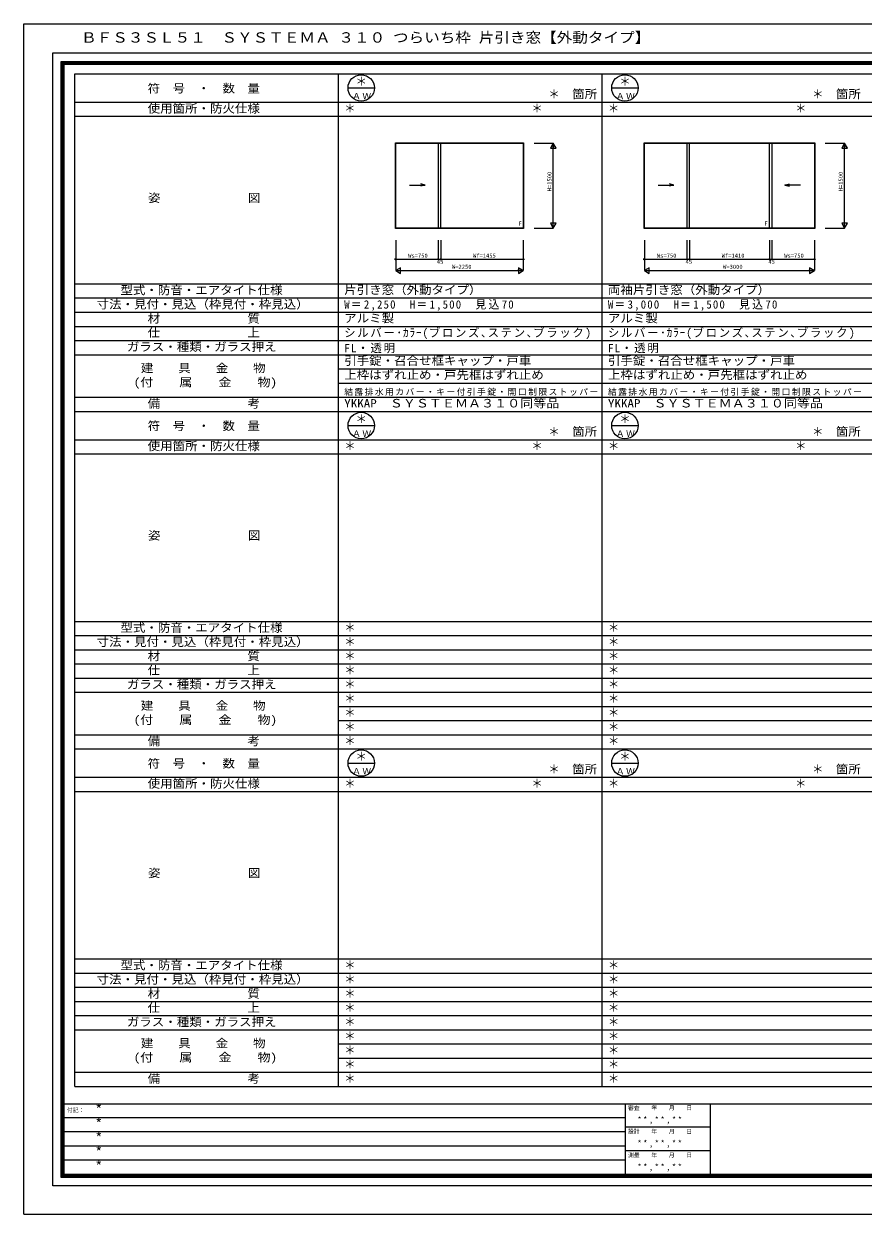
# Model space of a CAD drawing. Units: millimetres, scale not verified. Extents: x -14850 to 14850, y -10500 to 10500.
# Drawn here: x -14850 to -49, y -10500 to 10500 of the extents above; entities that cross this region are included whole.
import ezdxf
from ezdxf.enums import TextEntityAlignment as Align

# ---------------------------------------------------------------- set-up
doc = ezdxf.new("R2010")
doc.units = ezdxf.units.MM
doc.header["$LTSCALE"] = 50
doc.layers.add('0-0_0', color=7, linetype='Continuous')
for name, color, linetype, lineweight in [('0-1_USER1', 7, 'Continuous', 9), ('0-2_YKK_ZWAK', 4, 'Continuous', 9), ('0-3_YKK_11', 2, 'Continuous', 9)]:
    doc.layers.add(name, color=color, linetype=linetype, lineweight=lineweight)
doc.styles.add('ＭＳ ゴシック', font='')
doc.styles.get('ＭＳ ゴシック').set_extended_font_data('MS Gothic')

msp = doc.modelspace()

# ---------------------------------------------------------------- linework, layer by layer
at = {"layer": '0-1_USER1'}
for p, q in [((-14850, 10500), (14850, 10500)), ((-14850, -10500), (-14850, 10500)), ((-14340.23, 9987.41), (14340.79, 9987.41)), ((-14340.23, -9999.25), (-14340.23, 9987.41)), ((-14190.23, 9837.97), (14190.23, 9837.97)), ((-14190.23, -9849.81), (-14190.23, 9837.97)), ((-14177.82, 9825.57), (14177.82, 9825.57)), ((-14177.82, -9837.41), (-14177.82, 9825.57)), ((-14164.85, 9812.59), (14165.42, 9812.59)), ((-14164.85, -9825), (-14164.85, 9812.59)), ((-14152.44, 9799.62), (14152.45, 9799.62)), ((-14152.44, -9812.03), (-14152.44, 9799.62)), ((-14140.04, 9787.22), (14140.04, 9787.22)), ((-14140.04, -9799.06), (-14140.04, 9787.22)), ((-13949.96, 9617.94), (13950.04, 9617.94)), ((-13949.96, -8247.06), (-13949.96, 9617.94)), ((-9299.96, -8247.06), (-9299.96, 9617.94)), ((-4649.96, -8247.06), (-4649.96, 9617.94)), ((-9133.29, 9367.94), (-8666.63, 9367.94)), ((-4483.29, 9367.94), (-4016.63, 9367.94)), ((-13949.96, 9117.94), (13950.04, 9117.94)), ((-13949.96, 8867.94), (13950.04, 8867.94)), ((-13949.96, 5912.94), (13950.04, 5912.94)), ((-13949.96, 5662.94), (13950.04, 5662.94)), ((-13949.96, 5412.94), (13950.04, 5412.94)), ((-13949.96, 5162.94), (13950.04, 5162.94)), ((-13949.96, 4912.94), (13950.04, 4912.94)), ((-13949.96, 4662.94), (13950.04, 4662.94)), ((-9299.96, 4412.94), (13950.04, 4412.94)), ((-9299.96, 4162.94), (13950.04, 4162.94)), ((-13949.96, 3912.94), (13950.04, 3912.94)), ((-13949.96, 3662.94), (13950.04, 3662.94)), ((-9133.29, 3412.94), (-8666.63, 3412.94)), ((-4483.29, 3412.94), (-4016.63, 3412.94)), ((-13949.96, 3162.94), (13950.04, 3162.94)), ((-13949.96, 2912.94), (13950.04, 2912.94)), ((-13949.96, -42.06), (13950.04, -42.06)), ((-13949.96, -292.06), (13950.04, -292.06)), ((-13949.96, -542.06), (13950.04, -542.06)), ((-13949.96, -792.06), (13950.04, -792.06)), ((-13949.96, -1042.06), (13950.04, -1042.06)), ((-13949.96, -1292.06), (13950.04, -1292.06)), ((-9299.96, -1542.06), (13950.04, -1542.06)), ((-9299.96, -1792.06), (13950.04, -1792.06)), ((-13949.96, -2042.06), (13950.04, -2042.06)), ((-13949.96, -2292.06), (13950.04, -2292.06)), ((-9133.29, -2542.06), (-8666.63, -2542.06)), ((-4483.29, -2542.06), (-4016.63, -2542.06)), ((-13949.96, -2792.06), (13950.04, -2792.06)), ((-13949.96, -3042.06), (13950.04, -3042.06)), ((-13949.96, -5997.06), (13950.04, -5997.06)), ((-13949.96, -6247.06), (13950.04, -6247.06)), ((-13949.96, -6497.06), (13950.04, -6497.06)), ((-13949.96, -6747.06), (13950.04, -6747.06)), ((-13949.96, -6997.06), (13950.04, -6997.06)), ((-13949.96, -7247.06), (13950.04, -7247.06)), ((-9299.96, -7497.06), (13950.04, -7497.06)), ((-9299.96, -7747.06), (13950.04, -7747.06)), ((-13949.96, -7997.06), (13950.04, -7997.06)), ((-13949.96, -8247.06), (13950.04, -8247.06)), ((-14190.23, -8550.56), (14190.23, -8550.56)), ((-4245.68, -8550.56), (-4245.68, -9849.81)), ((-2746.8, -8550.56), (-2746.8, -9849.81)), ((-4245.68, -8798.68), (-14190.23, -8798.68)), ((-2746.8, -8965.6), (-4245.68, -8965.6)), ((-4245.68, -9049.62), (-14190.23, -9049.62)), ((-4245.68, -9299.44), (-14190.23, -9299.44)), ((-2746.8, -9382.33), (-4245.68, -9382.33)), ((-4245.68, -9549.25), (-14190.23, -9549.25)), ((14190.23, -9849.81), (-14190.23, -9849.81)), ((14177.82, -9837.41), (-14177.82, -9837.41)), ((14165.42, -9825), (-14164.85, -9825)), ((14152.45, -9812.03), (-14152.44, -9812.03)), ((14140.04, -9799.06), (-14140.04, -9799.06)), ((14340.79, -9999.25), (-14340.23, -9999.25)), ((-14850, -10500), (14850, -10500))]:
    msp.add_line(p, q, dxfattribs=at)
for centre in [(-8899.96, 9367.94), (-4249.96, 9367.94), (-8899.96, 3412.94), (-4249.96, 3412.94), (-8899.96, -2542.06), (-4249.96, -2542.06)]:
    msp.add_circle(centre, 233.33, dxfattribs=at)
at = {"layer": '0-2_YKK_ZWAK'}
for p, q in [((-8297.4, 8399.39), (-6037.4, 8399.39)), ((-8297.4, 6889.39), (-8297.4, 8399.39)), ((-8292.4, 8394.38), (-6042.4, 8394.38)), ((-8292.4, 6894.38), (-8292.4, 8394.38)), ((-7542.4, 8394.38), (-7542.4, 6894.38)), ((-7497.4, 6894.38), (-7497.4, 8394.38)), ((-6042.4, 8394.38), (-6042.4, 6894.38)), ((-6037.4, 8399.39), (-6037.4, 6889.39)), ((-3912, 8399.39), (-902, 8399.39)), ((-3912, 6889.39), (-3912, 8399.39)), ((-3907, 8394.38), (-907, 8394.38)), ((-3907, 6894.38), (-3907, 8394.38)), ((-3157, 8394.38), (-3157, 6894.38)), ((-3112, 6894.38), (-3112, 8394.38)), ((-1702, 6894.38), (-1702, 8394.38)), ((-1657, 8394.38), (-1657, 6894.38)), ((-907, 8394.38), (-907, 6894.38)), ((-902, 8399.39), (-902, 6889.39)), ((-7771.77, 7655.45), (-7849.04, 7676.15)), ((-3386.37, 7655.45), (-3463.64, 7676.15)), ((-1427.63, 7655.45), (-1350.36, 7676.15)), ((-6037.4, 6889.39), (-8297.4, 6889.39)), ((-6042.4, 6894.38), (-8292.4, 6894.38)), ((-902, 6889.39), (-3912, 6889.39)), ((-907, 6894.38), (-3907, 6894.38))]:
    msp.add_line(p, q, dxfattribs=at)
for points in [[(-8047.6, 7655.45), (-7771.77, 7655.45), (-7849.04, 7634.74)], [(-3662.2, 7655.45), (-3386.37, 7655.45), (-3463.64, 7634.74)], [(-1151.8, 7655.45), (-1427.63, 7655.45), (-1350.36, 7634.74)]]:
    msp.add_lwpolyline(points, dxfattribs=at)
at = {"layer": '0-3_YKK_11'}
for p, q in [((-5852.92, 8394.38), (-5512.92, 8394.38)), ((-5512.92, 8394.38), (-5562.92, 8307.78)), ((-5562.92, 8307.78), (-5462.92, 8307.78)), ((-5512.92, 6894.38), (-5512.92, 8394.38)), ((-5462.92, 8307.78), (-5512.92, 8394.38)), ((-5512.92, 8394.38), (-5512.92, 8294.38)), ((-377.52, 6894.38), (-377.52, 8394.38)), ((-377.52, 8394.38), (-377.52, 8294.38)), ((-327.52, 8307.78), (-377.52, 8394.38)), ((-5562.92, 6980.99), (-5512.92, 6894.38)), ((-5462.92, 6980.99), (-5562.92, 6980.99)), ((-5512.92, 6894.38), (-5462.92, 6980.99)), ((-717.52, 6894.38), (-377.52, 6894.38)), ((-8292.4, 6685.76), (-8292.4, 6145.76)), ((-7542.4, 6685.76), (-7542.4, 6345.76)), ((-7497.4, 6685.76), (-7497.4, 6345.76)), ((-6042.4, 6685.76), (-6042.4, 6145.76)), ((-3907, 6685.76), (-3907, 6145.76)), ((-3157, 6685.76), (-3157, 6345.76)), ((-3112, 6685.76), (-3112, 6345.76)), ((-1702, 6685.76), (-1702, 6345.76)), ((-1657, 6685.76), (-1657, 6345.76)), ((-907, 6685.76), (-907, 6145.76)), ((-8292.4, 6345.76), (-8312.4, 6345.76)), ((-8292.4, 6345.76), (-6042.4, 6345.76)), ((-6042.4, 6345.76), (-6022.4, 6345.76)), ((-3907, 6345.76), (-3927, 6345.76)), ((-3907, 6345.76), (-907, 6345.76)), ((-907, 6345.76), (-887, 6345.76)), ((-8292.4, 6145.76), (-6042.4, 6145.76)), ((-8292.4, 6145.76), (-8205.8, 6095.76)), ((-6042.4, 6145.76), (-6142.4, 6145.76)), ((-6129, 6095.76), (-6042.4, 6145.76)), ((-3820.4, 6195.76), (-3907, 6145.76)), ((-3907, 6145.76), (-907, 6145.76)), ((-3907, 6145.76), (-3807, 6145.76)), ((-3907, 6145.76), (-3820.4, 6095.76)), ((-3820.4, 6095.76), (-3820.4, 6195.76)), ((-907, 6145.76), (-1007, 6145.76)), ((-993.6, 6095.76), (-907, 6145.76))]:
    msp.add_line(p, q, dxfattribs=at)
for points in [[(-717.52, 8394.38), (-377.52, 8394.38), (-427.52, 8307.78), (-327.52, 8307.78)], [(-5852.92, 6894.38), (-5512.92, 6894.38), (-5512.92, 6994.38)], [(-427.52, 6980.99), (-377.52, 6894.38), (-377.52, 6994.38)], [(-377.52, 6894.38), (-327.52, 6980.99), (-427.52, 6980.99)], [(-8205.8, 6095.76), (-8205.8, 6195.76), (-8292.4, 6145.76), (-8192.4, 6145.76)], [(-6042.4, 6145.76), (-6129, 6195.76), (-6129, 6095.76)], [(-907, 6145.76), (-993.6, 6195.76), (-993.6, 6095.76)]]:
    msp.add_lwpolyline(points, dxfattribs=at)
for centre, radius in [((-8292.4, 6345.76), 10), ((-8292.4, 6345.76), 6.5), ((-7542.4, 6345.76), 10), ((-7542.4, 6345.76), 6.5), ((-7497.4, 6345.76), 10), ((-7497.4, 6345.76), 6.5), ((-6042.4, 6345.76), 10), ((-6042.4, 6345.76), 6.5), ((-3907, 6345.76), 10), ((-3907, 6345.76), 6.5), ((-3157, 6345.76), 10), ((-3157, 6345.76), 6.5), ((-3112, 6345.76), 10), ((-3112, 6345.76), 6.5), ((-1702, 6345.76), 10), ((-1702, 6345.76), 6.5), ((-1657, 6345.76), 10), ((-1657, 6345.76), 6.5), ((-907, 6345.76), 10), ((-907, 6345.76), 6.5)]:
    msp.add_circle(centre, radius, dxfattribs=at)

# ---------------------------------------------------------------- texts
at = {"layer": '0-0_0', "color": 3, "style": 'ＭＳ ゴシック', "width": 1.1}
msp.add_text('ＢＦＳ３ＳＬ５１\u3000ＳＹＳＴＥＭＡ ３１０ つらいち枠 片引き窓【外動タイプ】', height=183.3, dxfattribs=at).set_placement((-13840.23, 10112.41), align=Align.BOTTOM_LEFT)
at = {"layer": '0-0_0', "style": 'ＭＳ ゴシック'}
for p in [(-8999.96, 9367.94), (-4349.96, 9367.94), (-5599.96, 9142.94), (-949.96, 9142.94), (-9199.96, 8892.94), (-5899.96, 8892.94), (-4549.96, 8892.94), (-1249.96, 8892.94), (-8999.96, 3412.94), (-4349.96, 3412.94), (-5599.96, 3187.94), (-949.96, 3187.94), (-9199.96, 2937.94), (-5899.96, 2937.94), (-4549.96, 2937.94), (-1249.96, 2937.94), (-9199.96, -267.06), (-4549.96, -267.06), (-9199.96, -517.06), (-4549.96, -517.06), (-9199.96, -767.06), (-4549.96, -767.06), (-9199.96, -1017.06), (-4549.96, -1017.06), (-9199.96, -1267.06), (-4549.96, -1267.06), (-9199.96, -1517.06), (-4549.96, -1517.06), (-9199.96, -1767.06), (-4549.96, -1767.06), (-9199.96, -2017.06), (-4549.96, -2017.06), (-9199.96, -2267.06), (-4549.96, -2267.06), (-8999.96, -2542.06), (-4349.96, -2542.06), (-5599.96, -2767.06), (-949.96, -2767.06), (-9199.96, -3017.06), (-5899.96, -3017.06), (-4549.96, -3017.06), (-1249.96, -3017.06), (-9199.96, -6222.06), (-4549.96, -6222.06), (-9199.96, -6472.06), (-4549.96, -6472.06), (-9199.96, -6722.06), (-4549.96, -6722.06), (-9199.96, -6972.06), (-4549.96, -6972.06), (-9199.96, -7222.06), (-4549.96, -7222.06), (-9199.96, -7472.06), (-4549.96, -7472.06), (-9199.96, -7722.06), (-4549.96, -7722.06), (-9199.96, -7972.06), (-4549.96, -7972.06), (-9199.96, -8222.06), (-4549.96, -8222.06)]:
    msp.add_text('＊', height=146.6, dxfattribs=at).set_placement(p, align=Align.BOTTOM_LEFT)
for s, width, p in [('片引き窓（外動タイプ）', 1.1, (-9199.96, 5687.94)), ('両袖片引き窓（外動タイプ）', 1.1, (-4549.96, 5687.94)), ('アルミ製', 1.1, (-9199.96, 5187.94)), ('アルミ製', 1.1, (-4549.96, 5187.94)), ('引手錠・召合せ框キャップ・戸車', 1.1, (-9199.96, 4437.94)), ('引手錠・召合せ框キャップ・戸車', 1.1, (-4549.96, 4437.94)), ('上枠はずれ止め・戸先框はずれ止め', 1.1, (-9199.96, 4187.94)), ('上枠はずれ止め・戸先框はずれ止め', 1.1, (-4549.96, 4187.94)), ('YKKAP\u3000ＳＹＳＴＥＭＡ３１０同等品', 1.15, (-9199.96, 3687.94)), ('YKKAP\u3000ＳＹＳＴＥＭＡ３１０同等品', 1.15, (-4549.96, 3687.94))]:
    msp.add_text(s, height=146.6, dxfattribs=dict(at, width=width)).set_placement(p, align=Align.BOTTOM_LEFT)
at = {"layer": '0-0_0', "attachment_point": 7, "style": 'ＭＳ ゴシック'}
for s, insert, char_height in [('\\T1.22;\\W0.95;W＝2,250\u3000H＝1,500\\~\\~見込70', (-9199.96, 5437.94), 146.6), ('\\T1.22;\\W0.95;W＝3,000\u3000H＝1,500\\~\\~見込70', (-4549.96, 5437.94), 146.6), ('\\T1.15;シルバー･ｶﾗｰ(ブロンズ､ステン､ブラック)', (-9199.96, 4937.94), 146.6), ('\\T1.15;シルバー･ｶﾗｰ(ブロンズ､ステン､ブラック)', (-4549.96, 4937.94), 146.6), ('\\T1.16;FL・透明', (-9199.96, 4687.94), 146.6), ('\\T1.16;FL・透明', (-4549.96, 4687.94), 146.6), ('\\T1.17;結露排水用カバー・キー付引手錠・開口制限ストッパー', (-9199.96, 3937.94), 110), ('\\T1.17;結露排水用カバー・キー付引手錠・開口制限ストッパー', (-4549.96, 3937.94), 110)]:
    msp.add_mtext(s, dxfattribs=dict(at, insert=insert, char_height=char_height))
at = {"layer": '0-1_USER1', "style": 'ＭＳ ゴシック'}
for s, width, p in [('符\u3000号\u3000・\u3000数\u3000量', 1.1, (-12666.33, 9242.94)), ('箇所', 1.1, (-5179.96, 9142.94)), ('箇所', 1.1, (-529.96, 9142.94)), ('使用箇所・防火仕様', 1.1, (-12666.33, 8887.94)), ('姿\u3000\u3000\u3000\u3000\u3000\u3000\u3000図', 1.1, (-12659.66, 7310.44)), ('型式・防音・エアタイト仕様', 1.1, (-13146.33, 5682.94)), ('寸法・見付・見込（枠見付・枠見込）', 1.1, (-13566.33, 5432.94)), ('材\u3000\u3000\u3000\u3000\u3000\u3000\u3000質', 1.1, (-12666.33, 5182.94)), ('仕\u3000\u3000\u3000\u3000\u3000\u3000\u3000上', 1.1, (-12666.33, 4932.94)), ('ガラス・種類・ガラス押え', 1.1, (-13033, 4682.94)), ('建\u3000\u3000具\u3000\u3000金\u3000\u3000物', 1.1, (-12786.33, 4307.94)), ('(付\u3000\u3000属\u3000\u3000金\u3000\u3000物)', 1.15, (-12913, 4057.94)), ('備\u3000\u3000\u3000\u3000\u3000\u3000\u3000考', 1.1, (-12666.33, 3682.94)), ('符\u3000号\u3000・\u3000数\u3000量', 1.1, (-12666.33, 3287.94)), ('箇所', 1.1, (-5179.96, 3187.94)), ('箇所', 1.1, (-529.96, 3187.94)), ('使用箇所・防火仕様', 1.1, (-12666.33, 2932.94)), ('姿\u3000\u3000\u3000\u3000\u3000\u3000\u3000図', 1.1, (-12659.66, 1355.44)), ('型式・防音・エアタイト仕様', 1.1, (-13146.33, -272.06)), ('寸法・見付・見込（枠見付・枠見込）', 1.1, (-13566.33, -522.06)), ('材\u3000\u3000\u3000\u3000\u3000\u3000\u3000質', 1.1, (-12666.33, -772.06)), ('仕\u3000\u3000\u3000\u3000\u3000\u3000\u3000上', 1.1, (-12666.33, -1022.06)), ('ガラス・種類・ガラス押え', 1.1, (-13033, -1272.06)), ('建\u3000\u3000具\u3000\u3000金\u3000\u3000物', 1.1, (-12786.33, -1647.06)), ('(付\u3000\u3000属\u3000\u3000金\u3000\u3000物)', 1.15, (-12913, -1897.06)), ('備\u3000\u3000\u3000\u3000\u3000\u3000\u3000考', 1.1, (-12666.33, -2272.06)), ('符\u3000号\u3000・\u3000数\u3000量', 1.1, (-12666.33, -2667.06)), ('箇所', 1.1, (-5179.96, -2767.06)), ('箇所', 1.1, (-529.96, -2767.06)), ('使用箇所・防火仕様', 1.1, (-12666.33, -3022.06)), ('姿\u3000\u3000\u3000\u3000\u3000\u3000\u3000図', 1.1, (-12659.66, -4599.56)), ('型式・防音・エアタイト仕様', 1.1, (-13146.33, -6227.06)), ('寸法・見付・見込（枠見付・枠見込）', 1.1, (-13566.33, -6477.06)), ('材\u3000\u3000\u3000\u3000\u3000\u3000\u3000質', 1.1, (-12666.33, -6727.06)), ('仕\u3000\u3000\u3000\u3000\u3000\u3000\u3000上', 1.1, (-12666.33, -6977.06)), ('ガラス・種類・ガラス押え', 1.1, (-13033, -7227.06)), ('建\u3000\u3000具\u3000\u3000金\u3000\u3000物', 1.1, (-12786.33, -7602.06)), ('(付\u3000\u3000属\u3000\u3000金\u3000\u3000物)', 1.15, (-12913, -7852.06)), ('備\u3000\u3000\u3000\u3000\u3000\u3000\u3000考', 1.1, (-12666.33, -8227.06))]:
    msp.add_text(s, height=146.6, dxfattribs=dict(at, width=width)).set_placement(p, align=Align.BOTTOM_LEFT)
at = {"layer": '0-1_USER1', "color": 3, "style": 'ＭＳ ゴシック'}
for p in [(-13590.04, -8798.68), (-13590.04, -9049.62), (-13590.04, -9299.62), (-13590.04, -9550.38), (-13590.04, -9800.38)]:
    msp.add_text('*', height=183.3, dxfattribs=at).set_placement(p, align=Align.BOTTOM_LEFT)
at = {"layer": '0-1_USER1', "color": 4, "style": 'ＭＳ ゴシック'}
for s, p in [('審査\u3000\u3000年\u3000\u3000月\u3000\u3000日', (-4195.68, -8683.68)), ('付記：', (-14090.04, -8723.68)), ('設計\u3000\u3000年\u3000\u3000月\u3000\u3000日', (-4195.68, -9098.72)), ('測量\u3000\u3000年\u3000\u3000月\u3000\u3000日', (-4195.68, -9515.45))]:
    msp.add_text(s, height=73.31, dxfattribs=at).set_placement(p, align=Align.BOTTOM_LEFT)
at = {"layer": '0-1_USER1', "char_height": 110, "attachment_point": 7, "style": 'ＭＳ ゴシック'}
for s, insert in [('\\T1.17;ＡＷ', (-9059.96, 9167.94)), ('\\T1.17;ＡＷ', (-4409.96, 9167.94)), ('\\T1.17;ＡＷ', (-9059.96, 3212.94)), ('\\T1.17;ＡＷ', (-4409.96, 3212.94)), ('\\T1.17;ＡＷ', (-9059.96, -2742.06)), ('\\T1.17;ＡＷ', (-4409.96, -2742.06)), ('\\T1.39;\\W0.85;**,**,**', (-4029.7, -8916.54)), ('\\T1.39;\\W0.85;**,**,**', (-4029.7, -9333.27)), ('\\T1.39;\\W0.85;**,**,**', (-4029.7, -9750))]:
    msp.add_mtext(s, dxfattribs=dict(at, insert=insert))
at = {"layer": '0-2_YKK_ZWAK', "style": 'ＭＳ ゴシック'}
for p in [(-6125.28, 6918.11), (-1790.03, 6918.11)]:
    msp.add_text('F', height=73.31, dxfattribs=at).set_placement(p, align=Align.BOTTOM_LEFT)
at = {"layer": '0-3_YKK_11', "color": 4, "style": 'ＭＳ ゴシック'}
for p in [(-5522.92, 7545.51), (-387.52, 7545.51)]:
    msp.add_text('H=1500', height=73.31, rotation=90, dxfattribs=at).set_placement(p, align=Align.BOTTOM_LEFT)
for s, p in [('Ws=750', (-8071.45, 6352.18)), ('45', (-7565.87, 6244.68)), ('Wf=1455', (-6928.64, 6352.18)), ('Ws=750', (-3686.05, 6352.18)), ('45', (-3180.47, 6244.68)), ('Wf=1410', (-2543.24, 6352.18)), ('45', (-1720.4, 6244.68)), ('Ws=750', (-1439.91, 6352.18)), ('W=2250', (-7299.33, 6155.76)), ('W=3000', (-2518.62, 6155.76))]:
    msp.add_text(s, height=73.31, dxfattribs=at).set_placement(p, align=Align.BOTTOM_LEFT)

doc.saveas('drawing.dxf')
